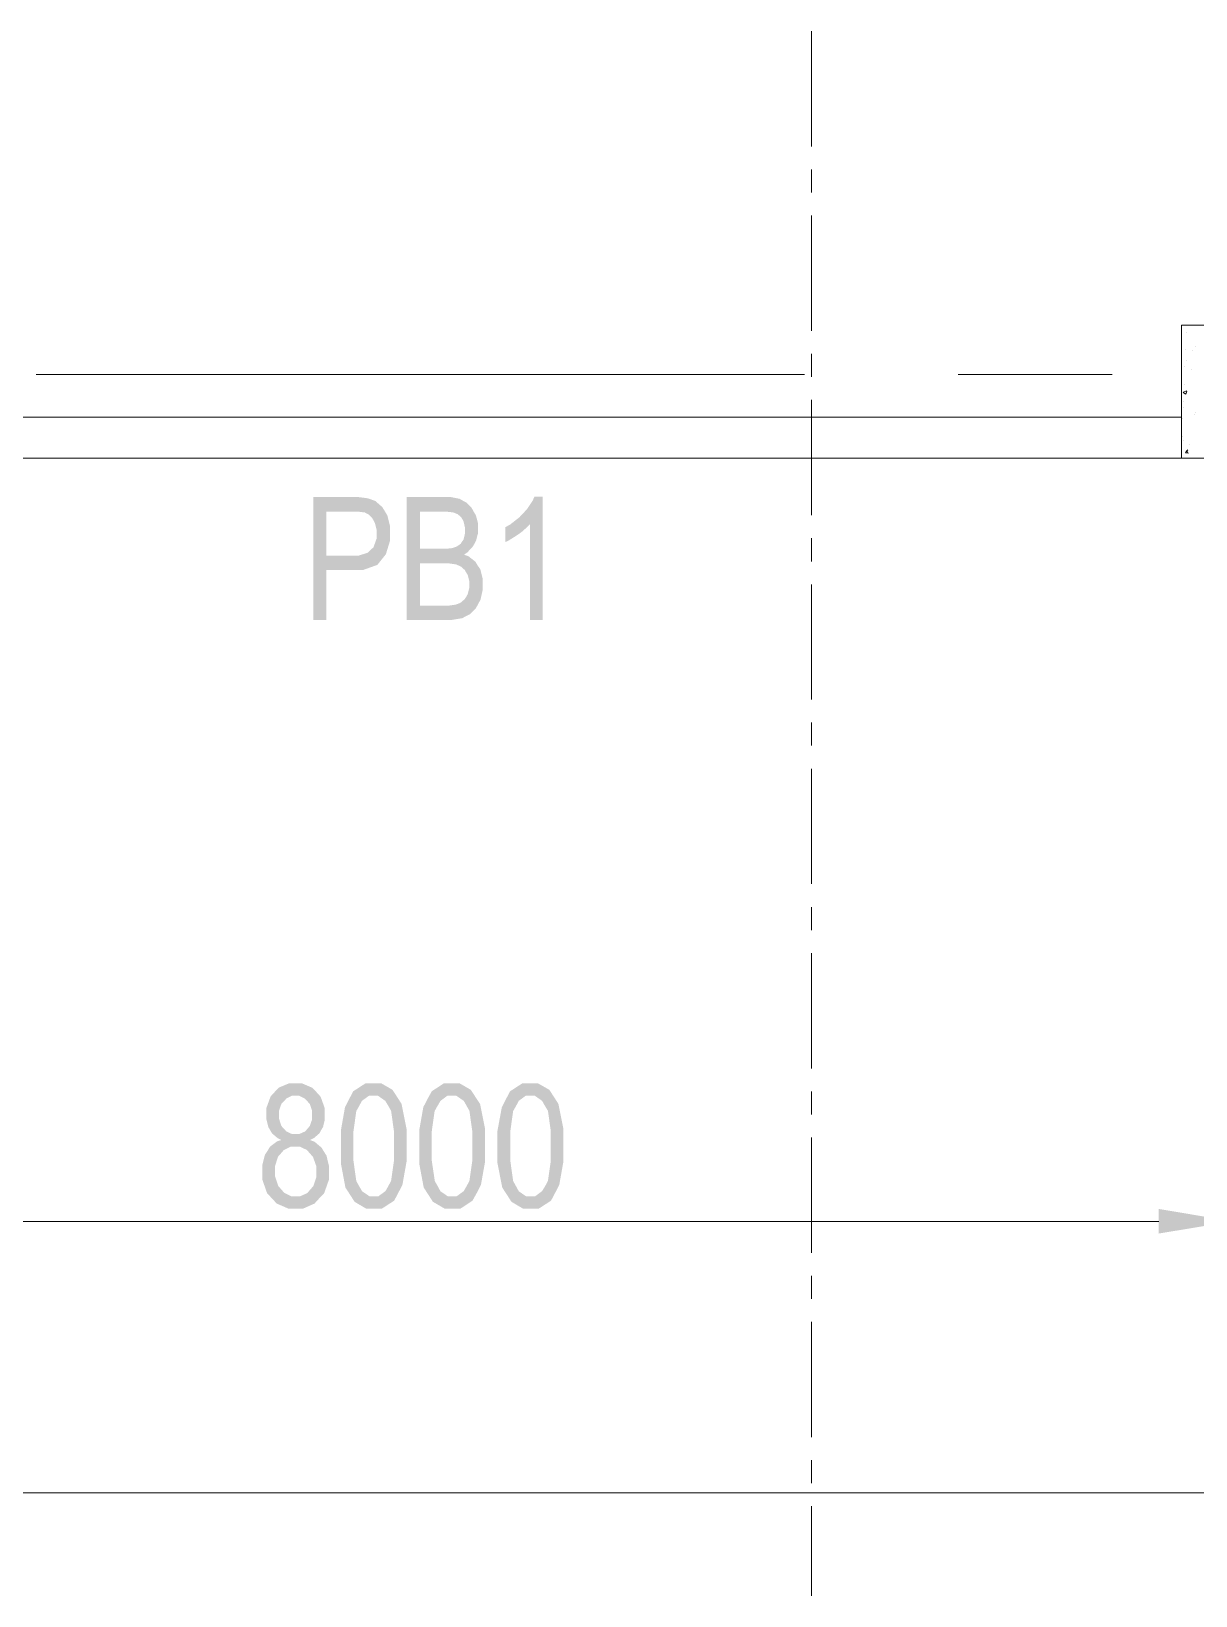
# Model space of a CAD drawing. Header units: millimetres. Extents: x 51.5 to 74.8, y 0.8 to 17.2.
# Drawn here: x 55.198 to 55.942, y 6.41 to 7.409 of the extents above; entities that cross this region are included whole.
import ezdxf

# ---------------------------------------------------------------- set-up
doc = ezdxf.new("R2010")
doc.units = ezdxf.units.MM
doc.layers.add('PDF_Geomertry', color=7, linetype='Continuous')
doc.layers.add('PDF_Solid Fills', color=7, linetype='Continuous')

msp = doc.modelspace()

# ---------------------------------------------------------------- hatches: boundary and pattern name
at = {"layer": 'PDF_Solid Fills', "transparency": 33554559}
h = msp.add_hatch(color=256, dxfattribs=at)
h.paths.add_polyline_path([(55.37829, 7.03286), (55.37829, 7.11134), (55.40246, 7.11134), (55.40676, 7.11134), (55.41315, 7.1105), (55.4151, 7.10981), (55.41788, 7.10883), (55.42232, 7.10495), (55.42399, 7.10231), (55.42565, 7.09953), (55.42732, 7.09272), (55.42732, 7.0887), (55.42732, 7.08342), (55.42468, 7.07481), (55.4219, 7.07134), (55.41926, 7.068), (55.40996, 7.06467), (55.40329, 7.06467), (55.38676, 7.06467), (55.38676, 7.03286)])
h.paths.add_polyline_path([(55.38676, 7.07397), (55.40343, 7.07397), (55.40746, 7.07397), (55.41315, 7.07578), (55.41496, 7.07758), (55.41676, 7.07925), (55.41871, 7.08467), (55.41871, 7.08828), (55.41871, 7.09064), (55.41774, 7.09453), (55.4169, 7.0962), (55.41593, 7.09786), (55.41371, 7.10022), (55.41246, 7.10078), (55.41121, 7.10147), (55.40663, 7.10203), (55.40329, 7.10203), (55.38676, 7.10203)])
h = msp.add_hatch(color=256, dxfattribs=at)
h.paths.add_polyline_path([(55.43801, 7.03286), (55.43801, 7.11134), (55.46218, 7.11134), (55.46579, 7.11134), (55.47163, 7.11022), (55.47385, 7.10897), (55.47593, 7.10786), (55.4794, 7.10439), (55.48079, 7.10189), (55.48218, 7.09953), (55.48357, 7.09425), (55.48357, 7.09134), (55.48357, 7.08856), (55.48232, 7.0837), (55.48121, 7.08147), (55.47996, 7.07939), (55.47663, 7.07592), (55.47454, 7.07453), (55.47732, 7.07356), (55.48176, 7.07009), (55.48329, 7.06759), (55.48496, 7.06522), (55.48649, 7.05911), (55.48649, 7.0555), (55.48649, 7.05203), (55.4851, 7.04578), (55.48357, 7.043), (55.48218, 7.04036), (55.47829, 7.03647), (55.47579, 7.03522), (55.47343, 7.03397), (55.46676, 7.03286), (55.46246, 7.03286)])
h.paths.add_polyline_path([(55.44649, 7.04203), (55.46246, 7.04203), (55.46524, 7.04203), (55.46913, 7.04259), (55.47038, 7.043), (55.47218, 7.0437), (55.47496, 7.04606), (55.47593, 7.04759), (55.4769, 7.04925), (55.47788, 7.05314), (55.47788, 7.05564), (55.47788, 7.05786), (55.4769, 7.06161), (55.47593, 7.06314), (55.4751, 7.06467), (55.4726, 7.06689), (55.47107, 7.06759), (55.46954, 7.06828), (55.46468, 7.06897), (55.46135, 7.06897), (55.44649, 7.06897)])
h.paths.add_polyline_path([(55.44649, 7.07828), (55.46038, 7.07828), (55.46315, 7.07828), (55.46704, 7.0787), (55.46815, 7.07911), (55.46982, 7.07967), (55.47246, 7.08147), (55.47329, 7.08286), (55.47426, 7.08411), (55.4751, 7.08772), (55.4751, 7.09008), (55.4751, 7.09217), (55.47426, 7.09564), (55.47357, 7.09703), (55.47274, 7.09842), (55.47051, 7.10036), (55.46913, 7.10092), (55.46774, 7.10147), (55.46288, 7.10203), (55.4594, 7.10203), (55.44649, 7.10203)])
msp.add_hatch(color=256, dxfattribs=at).paths.add_polyline_path([(55.52468, 7.03286), (55.51676, 7.03286), (55.51676, 7.09411), (55.51538, 7.09259), (55.51163, 7.08925), (55.5094, 7.08759), (55.50704, 7.08606), (55.50288, 7.08342), (55.50093, 7.08259), (55.50093, 7.09203), (55.50413, 7.09384), (55.50996, 7.09842), (55.51246, 7.10106), (55.51496, 7.10383), (55.51843, 7.10911), (55.51954, 7.11161), (55.52468, 7.11161)])
h = msp.add_hatch(color=256, dxfattribs=at)
h.paths.add_polyline_path([(55.35801, 6.70078), (55.35565, 6.70189), (55.35204, 6.70495), (55.35079, 6.70703), (55.34968, 6.70897), (55.34843, 6.71397), (55.34843, 6.71689), (55.34843, 6.72134), (55.35107, 6.72856), (55.35371, 6.73147), (55.35635, 6.73425), (55.36301, 6.73703), (55.36704, 6.73703), (55.37093, 6.73703), (55.37774, 6.73411), (55.38038, 6.73134), (55.38301, 6.72842), (55.38565, 6.72106), (55.38565, 6.71661), (55.38565, 6.7137), (55.38454, 6.70897), (55.38329, 6.70703), (55.38218, 6.70495), (55.37857, 6.70189), (55.37621, 6.70078), (55.37913, 6.69967), (55.38357, 6.69592), (55.3851, 6.69342), (55.38676, 6.69078), (55.38829, 6.68439), (55.38829, 6.68064), (55.38829, 6.67536), (55.38524, 6.66675), (55.38218, 6.66356), (55.37913, 6.66022), (55.37163, 6.65689), (55.36704, 6.65689), (55.3626, 6.65689), (55.35496, 6.66022), (55.3519, 6.66356), (55.34885, 6.66675), (55.34579, 6.6755), (55.34579, 6.68092), (55.34579, 6.68481), (55.34746, 6.69134), (55.34913, 6.69383), (55.35065, 6.69647), (55.35524, 6.69995)])
h.paths.add_polyline_path([(55.35399, 6.68092), (55.35399, 6.67731), (55.35593, 6.67147), (55.35788, 6.66925), (55.35982, 6.66703), (55.3644, 6.66481), (55.36704, 6.66481), (55.36982, 6.66481), (55.37454, 6.66689), (55.37635, 6.66911), (55.37829, 6.6712), (55.38024, 6.67703), (55.38024, 6.6805), (55.38024, 6.68411), (55.37815, 6.68995), (55.37621, 6.69217), (55.37426, 6.69439), (55.36968, 6.69661), (55.3669, 6.69661), (55.36413, 6.69661), (55.35954, 6.69439), (55.35774, 6.69231), (55.35579, 6.69009), (55.35399, 6.68439)])
h.paths.add_polyline_path([(55.35649, 6.71717), (55.35649, 6.71425), (55.35801, 6.70967), (55.35954, 6.708), (55.36107, 6.70633), (55.36482, 6.70453), (55.36704, 6.70453), (55.36926, 6.70453), (55.37301, 6.7062), (55.37454, 6.70786), (55.37607, 6.70967), (55.3776, 6.71397), (55.3776, 6.71661), (55.3776, 6.71939), (55.37607, 6.72384), (55.3744, 6.72564), (55.37288, 6.72731), (55.36913, 6.72911), (55.36704, 6.72911), (55.36482, 6.72911), (55.36121, 6.72731), (55.35968, 6.72564), (55.35801, 6.72397), (55.35649, 6.71967)])
h = msp.add_hatch(color=256, dxfattribs=at)
h.paths.add_polyline_path([(55.39593, 6.69689), (55.39593, 6.70675), (55.39857, 6.72175), (55.40121, 6.72689), (55.40385, 6.73189), (55.41176, 6.73703), (55.4169, 6.73703), (55.42163, 6.73703), (55.42885, 6.73286), (55.43149, 6.72883), (55.43468, 6.72384), (55.43788, 6.70786), (55.43788, 6.69689), (55.43788, 6.68703), (55.43524, 6.67217), (55.4326, 6.66703), (55.42996, 6.66203), (55.42204, 6.65689), (55.4169, 6.65689), (55.41218, 6.65689), (55.40468, 6.66134), (55.40176, 6.66592), (55.39885, 6.67036), (55.39593, 6.68592)])
h.paths.add_polyline_path([(55.40399, 6.69689), (55.40399, 6.68745), (55.40579, 6.67453), (55.4076, 6.67133), (55.40954, 6.668), (55.41426, 6.66481), (55.41704, 6.66481), (55.41982, 6.66481), (55.4244, 6.66814), (55.42621, 6.67133), (55.42801, 6.67467), (55.42982, 6.68745), (55.42982, 6.69689), (55.42982, 6.70647), (55.42801, 6.71939), (55.42621, 6.72259), (55.42426, 6.72578), (55.41954, 6.72911), (55.41663, 6.72911), (55.41399, 6.72911), (55.4094, 6.72578), (55.4076, 6.72245), (55.40579, 6.71925), (55.40399, 6.70647)])
h = msp.add_hatch(color=256, dxfattribs=at)
h.paths.add_polyline_path([(55.44593, 6.69689), (55.44593, 6.70675), (55.44857, 6.72175), (55.45121, 6.72689), (55.45399, 6.73189), (55.46176, 6.73703), (55.46704, 6.73703), (55.47163, 6.73703), (55.47885, 6.73286), (55.48149, 6.72883), (55.48482, 6.72384), (55.48801, 6.70786), (55.48801, 6.69689), (55.48801, 6.68703), (55.48538, 6.67217), (55.48274, 6.66703), (55.47996, 6.66203), (55.47218, 6.65689), (55.4669, 6.65689), (55.46232, 6.65689), (55.45468, 6.66134), (55.45176, 6.66592), (55.44885, 6.67036), (55.44593, 6.68592)])
h.paths.add_polyline_path([(55.45399, 6.69689), (55.45399, 6.68745), (55.45593, 6.67453), (55.45774, 6.67133), (55.45954, 6.668), (55.46426, 6.66481), (55.46718, 6.66481), (55.46982, 6.66481), (55.4744, 6.66814), (55.47621, 6.67133), (55.47801, 6.67467), (55.47982, 6.68745), (55.47982, 6.69689), (55.47982, 6.70647), (55.47801, 6.71939), (55.47621, 6.72259), (55.4744, 6.72578), (55.46954, 6.72911), (55.46663, 6.72911), (55.46399, 6.72911), (55.45954, 6.72578), (55.4576, 6.72245), (55.45579, 6.71925), (55.45399, 6.70647)])
h = msp.add_hatch(color=256, dxfattribs=at)
h.paths.add_polyline_path([(55.49593, 6.69689), (55.49593, 6.70675), (55.49871, 6.72175), (55.50135, 6.72689), (55.50399, 6.73189), (55.5119, 6.73703), (55.51704, 6.73703), (55.52163, 6.73703), (55.52899, 6.73286), (55.53163, 6.72883), (55.53482, 6.72384), (55.53801, 6.70786), (55.53801, 6.69689), (55.53801, 6.68703), (55.53538, 6.67217), (55.53274, 6.66703), (55.5301, 6.66203), (55.52218, 6.65689), (55.5169, 6.65689), (55.51232, 6.65689), (55.50482, 6.66134), (55.5019, 6.66592), (55.49899, 6.67036), (55.49593, 6.68592)])
h.paths.add_polyline_path([(55.50413, 6.69689), (55.50413, 6.68745), (55.50593, 6.67453), (55.50774, 6.67133), (55.50954, 6.668), (55.51426, 6.66481), (55.51718, 6.66481), (55.51996, 6.66481), (55.5244, 6.66814), (55.52635, 6.67133), (55.52815, 6.67467), (55.52996, 6.68745), (55.52996, 6.69689), (55.52996, 6.70647), (55.52815, 6.71939), (55.52621, 6.72259), (55.5244, 6.72578), (55.51968, 6.72911), (55.51676, 6.72911), (55.51399, 6.72911), (55.50954, 6.72578), (55.50774, 6.72245), (55.50593, 6.71925), (55.50413, 6.70647)])

# ---------------------------------------------------------------- linework, layer by layer
at = {"layer": 'PDF_Geomertry', "lineweight": 0}
for points in [[(55.69649, 7.4087), (55.69649, 7.33522)], [(55.69649, 7.3205), (55.69649, 7.30578)], [(55.69649, 7.29106), (55.69649, 7.21745)], [(55.9326, 7.21411), (55.9326, 7.21411)], [(55.93565, 7.21647), (55.93565, 7.21647)], [(55.94163, 7.22106), (55.94163, 7.22106)], [(55.69649, 7.20272), (55.69649, 7.188)], [(55.9326, 7.20342), (55.9326, 7.20342)], [(55.93524, 7.2055), (55.93524, 7.2055)], [(55.9394, 7.20481), (55.9394, 7.20481)], [(55.94149, 7.20745), (55.94149, 7.20745)], [(55.9326, 7.19259), (55.9326, 7.19259)], [(55.93482, 7.19439), (55.93482, 7.19439)], [(55.93607, 7.1987), (55.93607, 7.1987)], [(55.93899, 7.19286), (55.93899, 7.19286)], [(55.69204, 7.18953), (55.20149, 7.18953)], [(55.88829, 7.18953), (55.7901, 7.18953)], [(55.9344, 7.18328), (55.9344, 7.18328)], [(55.69649, 7.17328), (55.69649, 7.09967)], [(55.9326, 7.18189), (55.9326, 7.18189)], [(55.9326, 7.18008), (55.9326, 7.18008)], [(55.93371, 7.17828), (55.93607, 7.17911)], [(55.93371, 7.17814), (55.93538, 7.17703), (55.93607, 7.17897)], [(55.93399, 7.17231), (55.93399, 7.17231)], [(55.9326, 7.16231), (54.98288, 7.16231)], [(55.9326, 7.1712), (55.9326, 7.1712)], [(55.9326, 7.16814), (55.9326, 7.16814)], [(55.9326, 7.16439), (55.9326, 7.16439)], [(55.93413, 7.16828), (55.93413, 7.16828)], [(55.94079, 7.16411), (55.94079, 7.16411)], [(55.94135, 7.16536), (55.94135, 7.16536)], [(55.9326, 7.16036), (55.9326, 7.16036)], [(55.93357, 7.1612), (55.93357, 7.1612)], [(55.9326, 7.14967), (55.9326, 7.14967)], [(55.93315, 7.15009), (55.93315, 7.15009)], [(55.93413, 7.14717), (55.93413, 7.14717)], [(55.9376, 7.14481), (55.9376, 7.14481)], [(55.9326, 7.13606), (54.98288, 7.13606)], [(55.9326, 7.13884), (55.9326, 7.13884)], [(55.93274, 7.13911), (55.93274, 7.13911)], [(55.93524, 7.13967), (55.93676, 7.14147)], [(55.93524, 7.13953), (55.93718, 7.13939)], [(55.93635, 7.13925), (55.93593, 7.14134)], [(55.69649, 7.08495), (55.69649, 7.07022)], [(55.69649, 7.0555), (55.69649, 6.98203)], [(55.69649, 6.96731), (55.69649, 6.95258)], [(55.69649, 6.93786), (55.69649, 6.86425)], [(55.69649, 6.84953), (55.69649, 6.83481)], [(55.69649, 6.82009), (55.69649, 6.74647)], [(55.69649, 6.73175), (55.69649, 6.71703)], [(55.69649, 6.70231), (55.69649, 6.62884)], [(54.96579, 6.64884), (55.91815, 6.64884)], [(55.69649, 6.61411), (55.69649, 6.59939)], [(55.69649, 6.58467), (55.69649, 6.51106)], [(55.69649, 6.49633), (55.69649, 6.48161)], [(54.96579, 6.4755), (59.96177, 6.4755)], [(55.69649, 6.46689), (55.69649, 6.40981)]]:
    msp.add_lwpolyline(points, dxfattribs=at)
for points in [[(55.99788, 7.13606), (55.9326, 7.13606), (55.9326, 7.22106), (55.99788, 7.22106), (55.99788, 7.13606)], [(55.9326, 7.21592), (55.9326, 7.21592), (55.9326, 7.21592)], [(55.9326, 7.21564), (55.9326, 7.21564), (55.9326, 7.21564), (55.9326, 7.21564)], [(55.93413, 7.22106), (55.93413, 7.22106), (55.93413, 7.22106)], [(55.9326, 7.21161), (55.9326, 7.21161), (55.9326, 7.21161), (55.9326, 7.21161)], [(55.9326, 7.20397), (55.9326, 7.20397), (55.9326, 7.20397)], [(55.9326, 7.20106), (55.9326, 7.20106), (55.9326, 7.20106), (55.9326, 7.20106)], [(55.9326, 7.19453), (55.9326, 7.19453), (55.9326, 7.19453)], [(55.9326, 7.19203), (55.9326, 7.19203), (55.9326, 7.19203), (55.9326, 7.19203)], [(55.9326, 7.1905), (55.9326, 7.1905), (55.9326, 7.1905)], [(55.9326, 7.17995), (55.9326, 7.17995), (55.9326, 7.17995), (55.9326, 7.17995)], [(55.9326, 7.17356), (55.9326, 7.17356), (55.9326, 7.17356), (55.9326, 7.17356)], [(55.9326, 7.16939), (55.9326, 7.16939), (55.9326, 7.16939), (55.9326, 7.16939)], [(55.9326, 7.15884), (55.9326, 7.15884), (55.9326, 7.15884)], [(55.9326, 7.1562), (55.9326, 7.1562), (55.9326, 7.1562)], [(55.9326, 7.15245), (55.9326, 7.15245), (55.9326, 7.15245)], [(55.9326, 7.14828), (55.9326, 7.14828), (55.9326, 7.14828)], [(55.9326, 7.14411), (55.9326, 7.14411), (55.9326, 7.14411)], [(55.9326, 7.13772), (55.9326, 7.13772), (55.9326, 7.13772), (55.9326, 7.13772)]]:
    msp.add_lwpolyline(points, close=True, dxfattribs=at)
at = {"layer": 'PDF_Solid Fills', "transparency": 33554559}
msp.add_solid([(55.91815, 6.64106), (55.91815, 6.65675), (55.96524, 6.64884)], dxfattribs=at)

doc.saveas('drawing.dxf')
